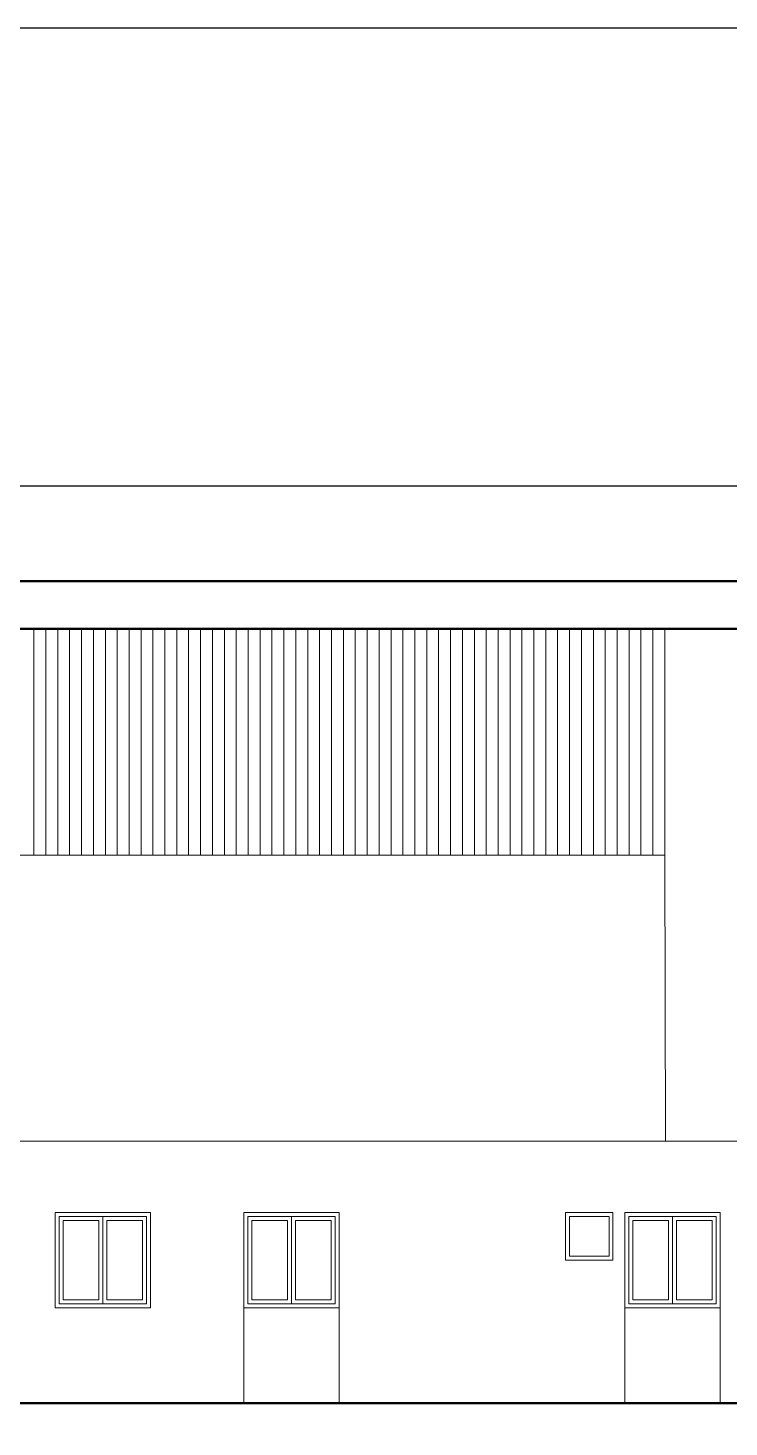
# Model space of a CAD drawing. Header units: metres. Extents: x 2754 to 3501, y 1112 to 1514.
# Drawn here: x 3347.27 to 3356.25, y 1424.78 to 1442.68 of the extents above; entities that cross this region are included whole.
import ezdxf

# ---------------------------------------------------------------- set-up
doc = ezdxf.new("R2010")
doc.units = ezdxf.units.M
doc.layers.add('A-WNDW', color=2, linetype='Continuous')
doc.layers.add('AR-WALL', color=7, linetype='Continuous')
doc.layers.add('AR-PARTITION', color=2, linetype='Continuous', lineweight=9)

msp = doc.modelspace()

# ---------------------------------------------------------------- linework, layer by layer
at = {"color": 7}
for p, q in [((3338.65084, 1436.81821), (3357.37504, 1436.81821)), ((3338.65084, 1435.59901), (3363.36944, 1435.59901))]:
    msp.add_line(p, q, dxfattribs=at)
msp.add_lwpolyline([(3333.89674, 1442.67609), (3418.65352, 1442.67609), (3418.65352, 1376.40439), (3333.89674, 1376.40439)], close=True, dxfattribs=at)
msp.add_lwpolyline([(3333.89674, 1442.67609), (3400.25625, 1442.67609), (3400.25625, 1410.83222), (3333.89674, 1410.83222)], close=True)
at = {"layer": 'A-WNDW', "lineweight": 5}
for p, q in [((3348.23104, 1427.46934), (3348.23104, 1426.35174)), ((3350.6474, 1427.46934), (3350.6474, 1426.35174)), ((3350.0378, 1426.30094), (3350.0378, 1425.09998)), ((3351.257, 1426.30094), (3351.257, 1425.08174)), ((3354.9146, 1426.30094), (3354.9146, 1425.08174)), ((3356.1338, 1426.30094), (3356.1338, 1425.08174))]:
    msp.add_line(p, q, dxfattribs=at)
for points in [[(3347.62144, 1427.52014), (3348.84064, 1427.52014), (3348.84064, 1426.30094), (3347.62144, 1426.30094)], [(3347.67224, 1427.46934), (3348.78984, 1427.46934), (3348.78984, 1426.35174), (3347.67224, 1426.35174)], [(3350.0378, 1427.52014), (3351.257, 1427.52014), (3351.257, 1426.30094), (3350.0378, 1426.30094)], [(3350.0886, 1427.46934), (3351.2062, 1427.46934), (3351.2062, 1426.35174), (3350.0886, 1426.35174)], [(3354.1526, 1427.52014), (3354.7622, 1427.52014), (3354.7622, 1426.91054), (3354.1526, 1426.91054)], [(3354.2034, 1427.46934), (3354.7114, 1427.46934), (3354.7114, 1426.96134), (3354.2034, 1426.96134)], [(3354.9146, 1427.52014), (3356.1338, 1427.52014), (3356.1338, 1426.30094), (3354.9146, 1426.30094)], [(3354.9654, 1427.46934), (3355.5242, 1427.46934), (3355.5242, 1426.35174), (3354.9654, 1426.35174)], [(3355.5242, 1427.46934), (3356.083, 1427.46934), (3356.083, 1426.35174), (3355.5242, 1426.35174)], [(3347.72304, 1427.41854), (3348.18024, 1427.41854), (3348.18024, 1426.40254), (3347.72304, 1426.40254)], [(3348.28184, 1427.41854), (3348.73904, 1427.41854), (3348.73904, 1426.40254), (3348.28184, 1426.40254)], [(3350.1394, 1427.41854), (3350.5966, 1427.41854), (3350.5966, 1426.40254), (3350.1394, 1426.40254)], [(3350.6982, 1427.41854), (3351.1554, 1427.41854), (3351.1554, 1426.40254), (3350.6982, 1426.40254)], [(3355.0162, 1427.41854), (3355.4734, 1427.41854), (3355.4734, 1426.40254), (3355.0162, 1426.40254)], [(3355.575, 1427.41854), (3356.0322, 1427.41854), (3356.0322, 1426.40254), (3355.575, 1426.40254)]]:
    msp.add_lwpolyline(points, close=True, dxfattribs=at)
at = {"layer": 'AR-PARTITION', "lineweight": 13}
for p, q in [((3347.3483, 1432.09214), (3347.3483, 1434.98907)), ((3347.5007, 1432.09214), (3347.5007, 1434.98907)), ((3347.6531, 1432.09214), (3347.6531, 1434.98907)), ((3347.8055, 1432.09214), (3347.8055, 1434.98907)), ((3347.9579, 1432.09214), (3347.9579, 1434.98907)), ((3348.1103, 1432.09214), (3348.1103, 1434.98907)), ((3348.2627, 1432.09214), (3348.2627, 1434.98907)), ((3348.4151, 1432.09214), (3348.4151, 1434.98907)), ((3348.4151, 1432.09214), (3348.4151, 1434.98907)), ((3348.5675, 1432.09214), (3348.5675, 1434.98907)), ((3348.7199, 1432.09214), (3348.7199, 1434.98907)), ((3348.8723, 1432.09214), (3348.8723, 1434.98907)), ((3349.0247, 1432.09214), (3349.0247, 1434.98907)), ((3349.1771, 1432.09214), (3349.1771, 1434.98907)), ((3349.3295, 1432.09214), (3349.3295, 1434.98907)), ((3349.4819, 1432.09214), (3349.4819, 1434.98907)), ((3349.6343, 1432.09214), (3349.6343, 1434.98907)), ((3349.7867, 1432.09214), (3349.7867, 1434.98907)), ((3349.9391, 1432.09214), (3349.9391, 1434.98907)), ((3350.0915, 1432.09214), (3350.0915, 1434.98907)), ((3350.2439, 1432.09214), (3350.2439, 1434.98907)), ((3350.3963, 1432.09214), (3350.3963, 1434.98907)), ((3350.5487, 1432.09214), (3350.5487, 1434.98907)), ((3350.7011, 1432.09214), (3350.7011, 1434.98907)), ((3350.8535, 1432.09214), (3350.8535, 1434.98907)), ((3351.0059, 1432.09214), (3351.0059, 1434.98907)), ((3351.1583, 1432.09214), (3351.1583, 1434.98907)), ((3351.1583, 1432.09214), (3351.1583, 1434.98907)), ((3351.3107, 1432.09214), (3351.3107, 1434.98907)), ((3351.4631, 1432.09214), (3351.4631, 1434.98907)), ((3351.6155, 1432.09214), (3351.6155, 1434.98907)), ((3351.7679, 1432.09214), (3351.7679, 1434.98907)), ((3351.9203, 1432.09214), (3351.9203, 1434.98907)), ((3352.0727, 1432.09214), (3352.0727, 1434.98907)), ((3352.2251, 1432.09214), (3352.2251, 1434.98907)), ((3352.3775, 1432.09214), (3352.3775, 1434.98907)), ((3352.5299, 1432.09214), (3352.5299, 1434.98907)), ((3352.5299, 1432.09214), (3352.5299, 1434.98907)), ((3352.6823, 1432.09214), (3352.6823, 1434.98907)), ((3352.8347, 1432.09214), (3352.8347, 1434.98907)), ((3352.9871, 1432.09214), (3352.9871, 1434.98907)), ((3353.1395, 1432.09214), (3353.1395, 1434.98907)), ((3353.2919, 1432.09214), (3353.2919, 1434.98907)), ((3353.4443, 1432.09214), (3353.4443, 1434.98907)), ((3353.5967, 1432.09214), (3353.5967, 1434.98907)), ((3353.7491, 1432.09214), (3353.7491, 1434.98907)), ((3353.9015, 1432.09214), (3353.9015, 1434.98907)), ((3353.9015, 1432.09214), (3353.9015, 1434.98907)), ((3354.0539, 1432.09214), (3354.0539, 1434.98907)), ((3354.2063, 1432.09214), (3354.2063, 1434.98907)), ((3354.3587, 1432.09214), (3354.3587, 1434.98907)), ((3354.5111, 1432.09214), (3354.5111, 1434.98907)), ((3354.6635, 1432.09214), (3354.6635, 1434.98907)), ((3354.8159, 1432.09214), (3354.8159, 1434.98907)), ((3354.9683, 1432.09214), (3354.9683, 1434.98907)), ((3355.1207, 1432.09214), (3355.1207, 1434.98907)), ((3355.2731, 1432.09214), (3355.2731, 1434.98907))]:
    msp.add_line(p, q, dxfattribs=at)
at = {"layer": 'AR-WALL', "lineweight": 50}
for p, q in [((3338.65084, 1435.59901), (3363.80877, 1435.59867)), ((3338.65084, 1434.98941), (3363.80877, 1434.98907)), ((3338.65084, 1425.08174), (3363.80877, 1425.08174))]:
    msp.add_line(p, q, dxfattribs=at)
at = {"layer": 'AR-WALL', "lineweight": 13}
for p, q in [((3355.4255, 1432.09214), (3355.4255, 1434.98907)), ((3355.4255, 1432.09214), (3337.7456, 1432.09214)), ((3355.4255, 1432.09214), (3355.43532, 1428.43645)), ((3337.7456, 1428.43454), (3363.20253, 1428.43454))]:
    msp.add_line(p, q, dxfattribs=at)
at = {"layer": 'AR-WALL', "lineweight": 50}
for points in [[(3338.65084, 1435.59901), (3363.80877, 1435.59867), (3363.80877, 1434.98907), (3338.65084, 1434.98941)], [(3338.65084, 1425.08174), (3363.80877, 1425.08174), (3363.80877, 1424.47214), (3338.65084, 1424.47214)]]:
    msp.add_lwpolyline(points, close=True, dxfattribs=at)

doc.saveas('drawing.dxf')
